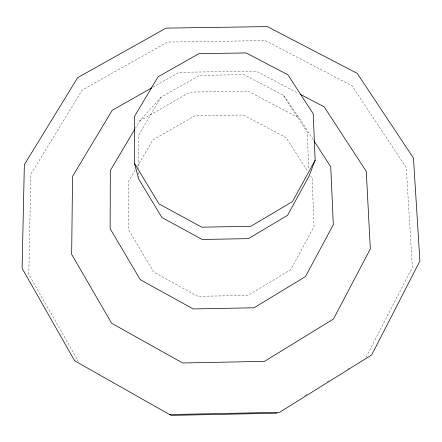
<?xml version="1.0" encoding="UTF-8"?>
<svg xmlns="http://www.w3.org/2000/svg" width="442" height="442" viewBox="0 0 442 442"><rect width="100%" height="100%" fill="white"/><g stroke="black" fill="none" stroke-linecap="round" stroke-linejoin="round"><path stroke-width="0.33" stroke-dasharray="2.21 1.66" d="M366.02 357.34L412.347 267.294L406.297 167.855L352.092 85.836L265.316 40.598L167.529 42.062L82.173 90.074L30.852 174.214L28.818 274.36L78.251 361.219M135.197 170.126L128.578 181.402L128.616 229.829L153.783 272.128L197.657 296.344L248.067 295.394L290.781 269.603L314.074 226.531L312.124 178.264L310.638 175.949M137.291 166.562L152.976 139.86L194.889 115.771L243.387 114.992L286.151 137.666L307.671 171.308M313.212 139.628L299.416 118.246L283.405 95.361L244.078 74.67L199.469 75.361L160.954 97.295L138.611 135.097L138.711 168.794M135.213 128.517L139.771 120.826L160.954 97.295M304.98 395.756L307.317 394.303M327.168 381.943L329.505 380.49M347.605 369.225L349.942 367.766M139.771 120.826L190.06 92.107L248.139 91.19L299.416 118.246M152.844 87.24L179.132 72.322L256.1 71.134L298.074 93.168M283.405 95.361L307.245 132.335L308.72 169.352M138.722 172.231L138.733 177.043"/><path stroke-width="0.66" d="M315.152 160.214L308.991 176.209L287.582 215.287L248.393 238.641L202.171 239.47L161.91 217.503L138.744 179.109L134.429 163.253L134.329 116.716L158.065 76.797L198.906 53.659L246.194 52.941L287.902 74.781L313.234 113.837L315.152 160.214L292.466 201.574L250.863 226.304L201.756 227.177L158.998 203.9L134.429 163.253M134.512 129.699L110.318 170.513L110.135 228.674L140.291 279.675L193.171 308.941L254.012 307.787L305.461 276.609L333.318 224.707L330.738 166.789L313.958 140.783M151.65 87.914L112.224 110.29L72.543 176.386L71.665 254.354L111.638 323.251L182.618 362.981L264.515 361.363L333.495 318.991L370.324 248.934L366.274 171.397L324.229 106.898L299.897 94.124M169.629 414.574L279.571 412.314L371.65 354.981L419.9 261.012L413.463 158.109L357.202 73.339L267.311 26.614L166.07 28.111L77.643 77.67L24.354 164.645L22.1 268.311L74.698 360.843L171.076 415.386L276.952 413.204"/></g></svg>
